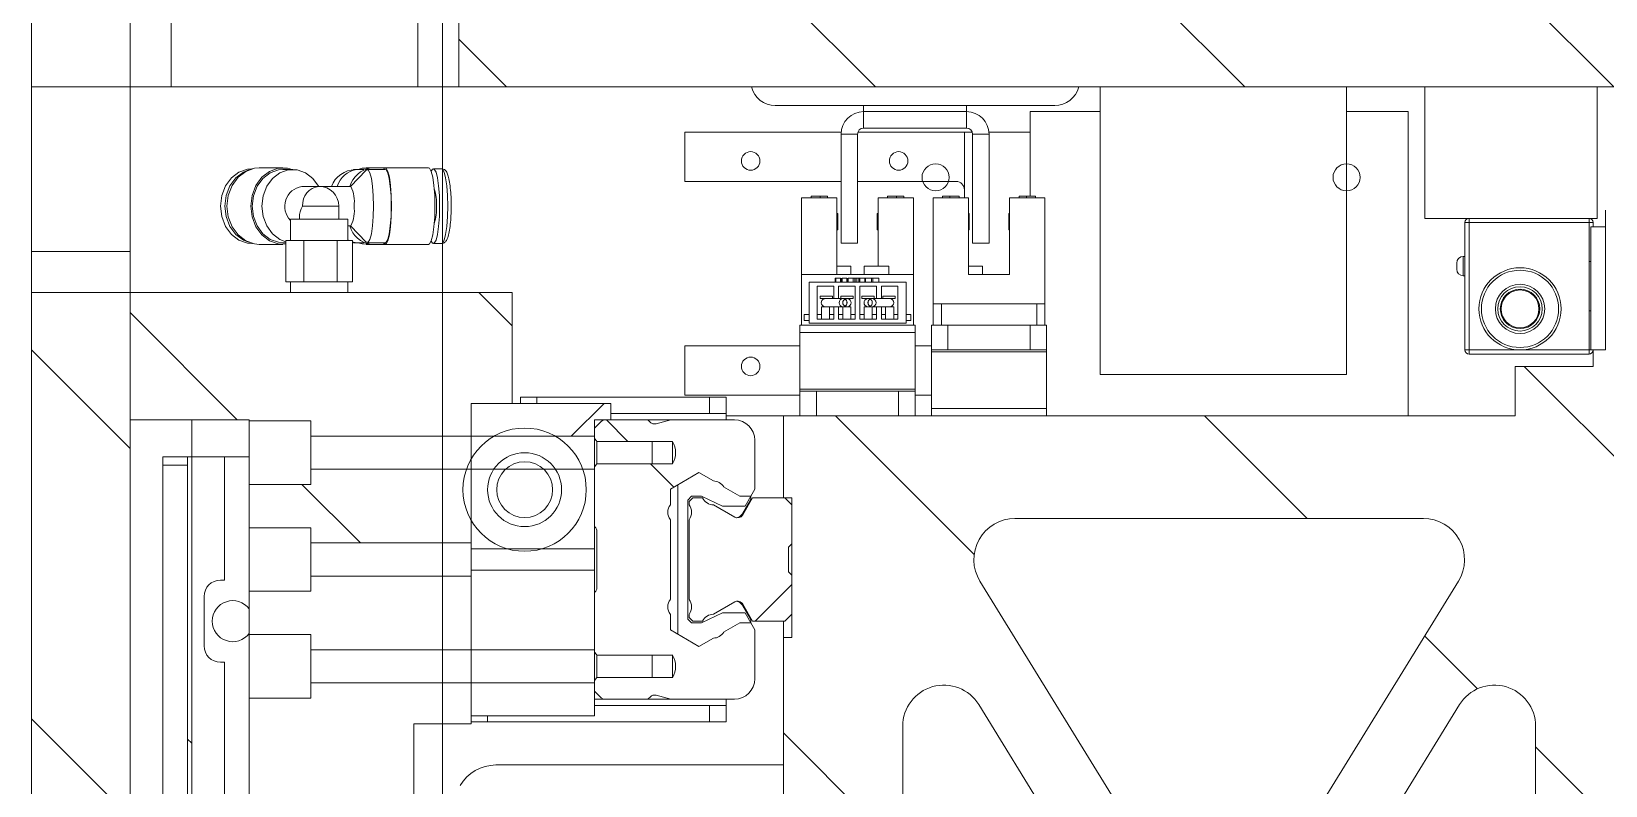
# Model space of a CAD drawing. Extents: x 500 to 100500, y -14500 to 21140.
# Drawn here: x 13947.7 to 14139.2, y -6598 to -6506.3 of the extents above; entities that cross this region are included whole.
import ezdxf

# ---------------------------------------------------------------- set-up
doc = ezdxf.new("R2010")
doc.units = 0
doc.linetypes.add('SLD-Solid', pattern=[0])
doc.layers.get('0').update_dxf_attribs({"linetype": 'CONTINUOUS'})
doc.layers.add('D', color=7, linetype='CONTINUOUS')
doc.layers.add('M06SMMF-001B', color=7, linetype='CONTINUOUS')
doc.layers.add('MODEL', color=7, linetype='SLD-Solid', lineweight=15)
pattern_1 = [(45, (62226.025, 1917.564), (-22.45064, 22.45064), [])]
pattern_2 = [(135, (-1040.06, -1164.264), (-22.45064, -22.45064), [])]
pattern_3 = [(45, (-1040.06, -1164.264), (-22.45064, 22.45064), [])]

# ---------------------------------------------------------------- blocks, each defined once
blk = doc.blocks.new('KA$C91237a23')
at = {"layer": 'MODEL', "color": 4}
for p, q in [((236, 202.6), (236, 264.6)), ((236, 202.6), (236, 264.6)), ((236, 202.6), (236, 197.6)), ((236, 202.6), (236, 197.6)), ((236, 22.6), (236, 197.6)), ((236, 22.6), (236, 197.6))]:
    blk.add_line(p, q, dxfattribs=at)
for centre, radius in [((126, 212.6), 1.65), ((126, 212.6), 1.65), ((176, 212.6), 1.65), ((176, 212.6), 1.65), ((226, 174.6), 7.5), ((226, 174.6), 7.5), ((226, 174.6), 4.5), ((226, 174.6), 4.5), ((226, 174.6), 3.4), ((226, 174.6), 3.4)]:
    blk.add_circle(centre, radius, dxfattribs=at)
blk = doc.blocks.new('KA$Cfd49dd59')
at = {"linetype": 'Continuous', "lineweight": 18}
h = blk.add_hatch(dxfattribs=at)
h.set_pattern_fill('ANSI31', color=6, scale=10, style=0)
h.set_pattern_definition(pattern_1)
h.paths.add_polyline_path([(257.75, 232), (257.75, 247), (72.25, 247), (72.25, 232)], flags=0)
h = blk.add_hatch(dxfattribs=at)
h.set_pattern_fill('ANSI31', color=6, scale=10, style=0)
h.set_pattern_definition(pattern_1)
edge = h.paths.add_edge_path(flags=0)
edge.add_line((218.25, 165), (217.25, 165))
edge.add_line((217.25, 165), (217.25, 182))
edge.add_line((217.25, 182), (218.25, 182))
edge.add_line((218.25, 182), (218.25, 192))
edge.add_line((218.25, 192), (129.25, 192))
edge.add_line((129.25, 192), (129.25, 198))
edge.add_line((129.25, 198), (119.75, 198))
edge.add_line((119.75, 198), (119.75, 200))
edge.add_line((119.75, 200), (118.25, 200))
edge.add_line((118.25, 200), (118.25, 217))
edge.add_line((118.25, 217), (109.75, 217))
edge.add_line((109.75, 217), (109.75, 204))
edge.add_line((109.75, 204), (111.25, 204))
edge.add_line((111.25, 204), (111.25, 186))
edge.add_line((111.25, 186), (109.75, 186))
edge.add_line((109.75, 186), (109.75, 69))
edge.add_line((109.75, 69), (112.25, 69))
edge.add_arc((112.25, 68.5), 0.5, 0, 90, ccw=False)
edge.add_line((112.75, 68.5), (112.75, 67.5))
edge.add_arc((113.25, 67.5), 0.5, 180, 270)
edge.add_line((113.25, 67), (115.75, 67))
edge.add_arc((115.75, 65), 2, 0, 90, ccw=False)
edge.add_line((117.75, 65), (117.75, 59))
edge.add_arc((115.75, 59), 2, 270, 360, ccw=False)
edge.add_line((115.75, 57), (113.25, 57))
edge.add_arc((113.25, 56.5), 0.5, 90, 180)
edge.add_line((112.75, 56.5), (112.75, 55.5))
edge.add_arc((112.25, 55.5), 0.5, 270, 360, ccw=False)
edge.add_line((112.25, 55), (109.75, 55))
edge.add_line((109.75, 55), (109.75, 42))
edge.add_line((109.75, 42), (218.25, 42))
edge.add_line((218.25, 42), (218.25, 52))
edge.add_line((218.25, 52), (217.25, 52))
edge.add_line((217.25, 52), (217.25, 69))
edge.add_line((217.25, 69), (218.25, 69))
edge.add_line((218.25, 69), (218.25, 165))
edge = h.paths.add_edge_path(flags=0)
edge.add_line((194.36, 171.88), (173.76, 138.45))
edge.add_arc((165.25, 143.69), 10, 211.6331, 328.3669, ccw=False)
edge.add_line((156.74, 138.45), (136.14, 171.88))
edge.add_arc((140.4, 174.5), 5, 90, 211.6331, ccw=False)
edge.add_line((140.4, 179.5), (190.1, 179.5))
edge.add_arc((190.1, 174.5), 5, -31.6331, 90, ccw=False)
edge = h.paths.add_edge_path(flags=0)
edge.add_line((136.14, 62.12), (156.74, 95.55))
edge.add_arc((165.25, 90.31), 10, 31.6331, 148.3669, ccw=False)
edge.add_line((173.76, 95.55), (194.36, 62.12))
edge.add_arc((190.1, 59.5), 5, -90, 31.6331, ccw=False)
edge.add_line((190.1, 54.5), (140.4, 54.5))
edge.add_arc((140.4, 59.5), 5, 148.3669, 270, ccw=False)
edge = h.paths.add_edge_path(flags=0)
edge.add_line((194.49, 77.15), (176.41, 106.51))
edge.add_arc((193.44, 117), 20, 148.3669, 211.6331, ccw=False)
edge.add_line((176.41, 127.49), (194.49, 156.85))
edge.add_arc((198.75, 154.22), 5, 0, 148.3669, ccw=False)
edge.add_line((203.75, 154.22), (203.75, 79.78))
edge.add_arc((198.75, 79.78), 5, -148.3669, 0, ccw=False)
edge = h.paths.add_edge_path(flags=0)
edge.add_line((136.01, 156.85), (154.09, 127.49))
edge.add_arc((137.06, 117), 20, -31.6331, 31.6331, ccw=False)
edge.add_line((154.09, 106.51), (136.01, 77.15))
edge.add_arc((131.75, 79.78), 5, 180, 328.3669, ccw=False)
edge.add_line((126.75, 79.78), (126.75, 154.22))
edge.add_arc((131.75, 154.22), 5, 31.6331, 180, ccw=False)
h = blk.add_hatch(dxfattribs=at)
h.set_pattern_fill('ANSI31', color=6, scale=10, style=0)
h.set_pattern_definition(pattern_1)
h.paths.add_polyline_path([(297.75, 27), (309.75, 27), (309.75, 207), (297.75, 207)], flags=0)
at = {"layer": 'MODEL'}
h = blk.add_hatch(dxfattribs=at)
h.set_pattern_fill('ANSI31', color=2, scale=10, style=0)
h.set_pattern_definition(pattern_3)
h.paths.add_polyline_path([(275.75, 191.37), (283.25, 191.37), (283.25, 191.5), (297.75, 191.5), (297.75, 207), (251.25, 207), (251.25, 193.5), (256.25, 193.5), (256.25, 189.52), (275.75, 189.52)], flags=0)
h = blk.add_hatch(dxfattribs=at)
h.set_pattern_fill('ANSI31', color=2, scale=10, angle=90, style=0)
h.set_pattern_definition(pattern_2)
h.paths.add_polyline_path([(239.25, 193.5), (239.25, 191.5), (241.25, 191.5), (241.25, 189.52), (256.25, 189.52), (256.25, 193.5)], flags=0)
h = blk.add_hatch(dxfattribs=at)
h.set_pattern_fill('ANSI31', color=2, scale=10, style=0)
h.set_pattern_definition(pattern_3)
edge = h.paths.add_edge_path(flags=0)
edge.add_line((231.95, 191.5), (224.22, 191.5))
edge.add_arc((224.24, 189.01), 2.49, 90.436, 179.7724)
edge.add_line((221.75, 189.02), (221.75, 183.05))
edge.add_line((221.75, 183.05), (222.25, 182.19))
edge.add_line((222.25, 182.19), (223.56, 182.19))
edge.add_line((223.56, 182.19), (225.54, 183.33))
edge.add_arc((226.79, 182.61), 1.45, 90, 150, ccw=False)
edge.add_line((226.79, 184.06), (228.54, 185.07))
edge.add_line((228.54, 185.07), (232.01, 183.07))
edge.add_line((232.01, 183.07), (232.01, 181.17))
edge.add_arc((230.88, 180.26), 1.45, -38.9329, 38.9329, ccw=False)
edge.add_line((232.01, 179.34), (232.01, 169.66))
edge.add_arc((230.88, 168.74), 1.45, -38.9329, 38.9329, ccw=False)
edge.add_line((232.01, 167.83), (232.01, 165.93))
edge.add_line((232.01, 165.93), (228.54, 163.93))
edge.add_line((228.54, 163.93), (226.79, 164.94))
edge.add_arc((226.79, 166.39), 1.45, 210, 270, ccw=False)
edge.add_line((225.54, 165.67), (223.56, 166.81))
edge.add_line((223.56, 166.81), (222.25, 166.81))
edge.add_line((222.25, 166.81), (221.75, 165.95))
edge.add_line((221.75, 165.95), (221.75, 159.98))
edge.add_arc((224.24, 159.99), 2.49, 180.2276, 269.564)
edge.add_line((224.22, 157.5), (231.95, 157.5))
edge.add_line((231.95, 157.5), (233.75, 157.98))
edge.add_arc((233.88, 157.5), 0.501, 90.0083, 104.9917, ccw=False)
edge.add_line((233.88, 158), (234.04, 158))
edge.add_arc((234.04, 157.5), 0.5, 45, 90, ccw=False)
edge.add_line((234.4, 157.85), (234.75, 157.5))
edge.add_line((234.75, 157.5), (240.17, 157.5))
edge.add_line((240.17, 157.5), (240.44, 157.69))
edge.add_line((240.44, 157.69), (241.25, 158.5))
edge.add_line((241.25, 158.5), (241.25, 159.77))
edge.add_spline(control_points=[(241.25, 159.77), (241.15, 159.89), (241.04, 160.01), (240.95, 160.13)], knot_values=[0.003515, 0.003515, 0.003515, 0.003515, 0.003989, 0.003989, 0.003989, 0.003989], weights=[1, 1, 1, 1], degree=3, periodic=0)
edge.add_line((240.95, 160.13), (234.25, 160.13))
edge.add_line((234.25, 160.13), (234.25, 160.13))
edge.add_line((234.25, 160.13), (231.75, 160.13))
edge.add_spline(control_points=[(231.75, 160.13), (231.6, 160.45), (231.45, 160.78), (231.38, 161.13), (231.34, 161.35), (231.33, 161.58), (231.37, 161.8), (231.42, 162.08), (231.52, 162.35), (231.63, 162.61), (231.67, 162.7), (231.71, 162.79), (231.75, 162.87)], knot_values=[0.004399, 0.004399, 0.004399, 0.004399, 0.00547, 0.00547, 0.00547, 0.006135, 0.006135, 0.006135, 0.006978, 0.006978, 0.006978, 0.007269, 0.007269, 0.007269, 0.007269], weights=[1, 1, 1, 1, 1, 1, 1, 1, 1, 1, 1, 1, 1], degree=3, periodic=0)
edge.add_line((231.75, 162.87), (234.25, 162.87))
edge.add_line((234.25, 162.87), (234.25, 162.87))
edge.add_line((234.25, 162.87), (240.95, 162.87))
edge.add_spline(control_points=[(240.95, 162.87), (240.97, 162.9), (240.99, 162.92), (241.01, 162.95), (241.09, 163.05), (241.17, 163.14), (241.25, 163.23)], knot_values=[0.007119, 0.007119, 0.007119, 0.007119, 0.007226, 0.007226, 0.007226, 0.007598, 0.007598, 0.007598, 0.007598], weights=[1, 1, 1, 1, 1, 1, 1], degree=3, periodic=0)
edge.add_line((241.25, 163.23), (241.25, 170.5))
edge.add_line((241.25, 170.5), (241.1, 170.65))
edge.add_arc((241.45, 171.01), 0.5, 179.9937, 224.9996, ccw=False)
edge.add_line((240.95, 171.01), (240.95, 177.99))
edge.add_arc((241.45, 177.99), 0.5, 135.0004, 180.0063, ccw=False)
edge.add_line((241.1, 178.35), (241.25, 178.5))
edge.add_line((241.25, 178.5), (241.25, 185.77))
edge.add_spline(control_points=[(241.25, 185.77), (241.15, 185.89), (241.04, 186.01), (240.95, 186.13)], knot_values=[0.003515, 0.003515, 0.003515, 0.003515, 0.003989, 0.003989, 0.003989, 0.003989], weights=[1, 1, 1, 1], degree=3, periodic=0)
edge.add_line((240.95, 186.13), (234.25, 186.13))
edge.add_line((234.25, 186.13), (234.25, 186.13))
edge.add_line((234.25, 186.13), (231.75, 186.13))
edge.add_spline(control_points=[(231.75, 186.13), (231.6, 186.45), (231.45, 186.78), (231.38, 187.13), (231.34, 187.35), (231.33, 187.58), (231.37, 187.8), (231.42, 188.08), (231.52, 188.35), (231.63, 188.61), (231.67, 188.7), (231.71, 188.79), (231.75, 188.87)], knot_values=[0.004399, 0.004399, 0.004399, 0.004399, 0.00547, 0.00547, 0.00547, 0.006135, 0.006135, 0.006135, 0.006978, 0.006978, 0.006978, 0.007269, 0.007269, 0.007269, 0.007269], weights=[1, 1, 1, 1, 1, 1, 1, 1, 1, 1, 1, 1, 1], degree=3, periodic=0)
edge.add_line((231.75, 188.87), (234.25, 188.87))
edge.add_line((234.25, 188.87), (234.25, 188.87))
edge.add_line((234.25, 188.87), (240.95, 188.87))
edge.add_spline(control_points=[(240.95, 188.87), (240.97, 188.9), (240.99, 188.92), (241.01, 188.95), (241.09, 189.05), (241.17, 189.14), (241.25, 189.23)], knot_values=[0.007119, 0.007119, 0.007119, 0.007119, 0.007226, 0.007226, 0.007226, 0.007598, 0.007598, 0.007598, 0.007598], weights=[1, 1, 1, 1, 1, 1, 1], degree=3, periodic=0)
edge.add_line((241.25, 189.23), (241.25, 190.5))
edge.add_line((241.25, 190.5), (240.44, 191.31))
edge.add_line((240.44, 191.31), (240.17, 191.5))
edge.add_line((240.17, 191.5), (234.75, 191.5))
edge.add_line((234.75, 191.5), (234.4, 191.15))
edge.add_arc((234.04, 191.5), 0.5, 270, 315, ccw=False)
edge.add_line((234.04, 191), (233.88, 191))
edge.add_arc((233.88, 191.5), 0.501, 255.0083, 269.9917, ccw=False)
edge.add_line((233.75, 191.02), (231.95, 191.5))
h = blk.add_hatch(dxfattribs=at)
h.set_pattern_fill('ANSI31', color=2, scale=10, style=0)
h.set_pattern_definition(pattern_3)
h.paths.add_polyline_path([(290.25, 187), (290.25, 47), (290.75, 47), (290.75, 187)], flags=0)
h = blk.add_hatch(dxfattribs=at)
h.set_pattern_fill('ANSI31', color=2, scale=10, style=0)
h.set_pattern_definition(pattern_3)
h.paths.add_polyline_path([(283.25, 178.37), (283.25, 183.63), (275.75, 183.63), (275.75, 185.48), (256.25, 185.48), (256.25, 176.52), (275.75, 176.52), (275.75, 178.37)], flags=0)
h = blk.add_hatch(dxfattribs=at)
h.set_pattern_fill('ANSI31', color=2, scale=10, angle=90, style=0)
h.set_pattern_definition(pattern_2)
edge = h.paths.add_edge_path(flags=0)
edge.add_arc((226.79, 182.61), 1.45, 268.9925, 335.2527, ccw=False)
edge.add_line((226.77, 181.16), (224.18, 179.66))
edge.add_arc((223.83, 180.27), 0.7, 210.0011, 299.9978, ccw=False)
edge.add_line((223.22, 179.92), (222.02, 182))
edge.add_line((222.02, 182), (218.1, 182))
edge.add_line((218.1, 182), (217.25, 181.15))
edge.add_line((217.25, 181.15), (217.25, 176.4))
edge.add_line((217.25, 176.4), (217.65, 176))
edge.add_line((217.65, 176), (217.65, 173))
edge.add_line((217.65, 173), (217.25, 172.6))
edge.add_line((217.25, 172.6), (217.25, 167.85))
edge.add_line((217.25, 167.85), (218.1, 167))
edge.add_line((218.1, 167), (222.02, 167))
edge.add_line((222.02, 167), (223.22, 169.08))
edge.add_arc((223.83, 168.73), 0.7, 60.0031, 150.0042, ccw=False)
edge.add_line((224.18, 169.34), (226.77, 167.84))
edge.add_arc((226.79, 166.39), 1.45, 24.7553, 90.9966, ccw=False)
edge.add_line((228.11, 167), (229.3, 167))
edge.add_line((229.3, 167), (229.75, 167.45))
edge.add_line((229.75, 167.45), (229.75, 167.83))
edge.add_arc((230.88, 168.74), 1.45, 141.0671, 218.9329, ccw=False)
edge.add_line((229.75, 169.66), (229.75, 179.34))
edge.add_arc((230.88, 180.26), 1.45, 141.0716, 218.9284, ccw=False)
edge.add_line((229.75, 181.17), (229.75, 181.55))
edge.add_line((229.75, 181.55), (229.3, 182))
edge.add_line((229.3, 182), (228.11, 182))
h = blk.add_hatch(dxfattribs=at)
h.set_pattern_fill('ANSI31', color=2, scale=10, angle=90, style=0)
h.set_pattern_definition(pattern_2)
h.paths.add_polyline_path([(256.25, 155.5), (256.25, 159.48), (241.25, 159.48), (241.25, 155.5)], flags=0)
h = blk.add_hatch(dxfattribs=at)
h.set_pattern_fill('ANSI31', color=2, scale=10, style=0)
h.set_pattern_definition(pattern_3)
h.paths.add_polyline_path([(263.25, 127.03), (277.25, 127.03), (277.25, 129.46), (283.25, 129.46), (283.25, 157.63), (275.75, 157.63), (275.75, 159.48), (256.25, 159.48), (256.25, 154.5), (263.25, 154.5)], flags=0)
at = {"layer": 'MODEL', "color": 2}
for p, q in [((257.75, 247), (257.75, 232)), ((262.75, 232), (262.75, 247)), ((292.75, 232), (292.75, 247)), ((297.75, 232), (297.75, 247)), ((309.75, 247), (309.75, 232)), ((257.75, 232), (72.25, 232)), ((119.25, 216), (119.25, 232)), ((140.25, 232), (140.25, 216)), ((149.75, 232), (149.75, 197)), ((179.75, 232), (179.75, 197)), ((262.75, 232), (257.75, 232)), ((292.75, 232), (262.75, 232)), ((297.75, 232), (292.75, 232)), ((309.75, 232), (297.75, 232)), ((297.75, 212), (297.75, 232)), ((309.75, 212), (309.75, 232)), ((142.25, 229), (142.25, 192)), ((149.75, 229), (142.25, 229)), ((188.25, 229), (179.75, 229)), ((195.99, 229.74), (185.25, 229.74)), ((188.25, 218.7), (188.25, 229)), ((195.99, 229.74), (195.99, 229)), ((208.51, 229.74), (195.99, 229.74)), ((195.99, 229), (195.99, 227)), ((208.51, 229), (195.99, 229)), ((208.51, 229), (208.51, 229.74)), ((219.25, 229.74), (208.51, 229.74)), ((208.51, 227), (208.51, 229)), ((193.26, 226.5), (188.25, 226.5)), ((193.25, 226.26), (193.25, 213)), ((195.25, 226.26), (193.25, 226.26)), ((195.25, 226.26), (195.25, 213)), ((196.25, 226.5), (195.29, 226.5)), ((208.51, 227), (195.99, 227)), ((196.25, 218.5), (196.25, 226.5)), ((209.21, 226.5), (196.25, 226.5)), ((209.25, 213), (209.25, 226.26)), ((211.25, 226.26), (209.25, 226.26)), ((230.25, 226.5), (211.24, 226.5)), ((211.25, 213), (211.25, 226.26)), ((230.25, 220.5), (230.25, 226.5)), ((266.72, 222.15), (261.44, 222.15)), ((268.47, 222.15), (266.72, 222.15)), ((269.04, 222.15), (268.47, 222.15)), ((282.06, 222.15), (279.16, 222.15)), ((209.25, 220.5), (197.25, 220.5)), ((230.25, 220.5), (211.25, 220.5)), ((260.85, 222.05), (259.87, 222.05)), ((268.88, 221.95), (266.72, 221.95)), ((270.94, 219.9), (269.01, 221.88)), ((270.16, 221.95), (269.33, 221.95)), ((270.58, 221.95), (270.16, 221.95)), ((279.16, 221.95), (277.97, 221.95)), ((282.92, 222.05), (282.86, 222.05)), ((186.45, 205.6), (186.45, 218.5)), ((186.45, 218.5), (190.75, 218.5)), ((187.6, 218.7), (188.7, 218.7)), ((187.6, 218.7), (187.6, 218.5)), ((188.7, 218.7), (188.7, 218.5)), ((189.6, 218.7), (188.7, 218.7)), ((189.6, 218.7), (189.6, 218.5)), ((190.75, 218.5), (190.75, 209.2)), ((195.75, 218.5), (200.05, 218.5)), ((195.75, 209.2), (195.75, 218.5)), ((196.9, 218.7), (198, 218.7)), ((196.9, 218.7), (196.9, 218.5)), ((198, 218.7), (198, 218.5)), ((198.9, 218.7), (198, 218.7)), ((198.9, 218.7), (198.9, 218.5)), ((200.05, 205.6), (200.05, 218.5)), ((202.45, 218.5), (202.45, 209.2)), ((206.75, 218.5), (202.45, 218.5)), ((204.5, 218.7), (203.6, 218.7)), ((203.6, 218.7), (203.6, 218.5)), ((204.5, 218.7), (205.6, 218.7)), ((204.5, 218.7), (204.5, 218.5)), ((205.6, 218.7), (205.6, 218.5)), ((206.75, 210.2), (206.75, 218.5)), ((211.75, 218.5), (211.75, 209.2)), ((216.05, 218.5), (211.75, 218.5)), ((213.8, 218.7), (212.9, 218.7)), ((212.9, 218.7), (212.9, 218.5)), ((213.8, 218.7), (214.9, 218.7)), ((213.8, 218.7), (213.8, 218.5)), ((214.9, 218.7), (214.9, 218.5)), ((216.05, 218.5), (216.05, 209.2)), ((274.75, 219.9), (270.91, 219.9)), ((272.55, 219.9), (272.51, 220)), ((276.86, 219.9), (274.75, 219.9)), ((118.25, 200), (118.25, 217)), ((190.85, 216.6), (190.75, 216.6)), ((190.85, 214.6), (190.85, 216.6)), ((195.65, 214.6), (195.65, 216.6)), ((195.65, 216.6), (195.75, 216.6)), ((206.85, 216.6), (206.75, 216.6)), ((206.85, 216.6), (206.85, 214.6)), ((211.65, 216.6), (211.65, 214.6)), ((211.65, 216.6), (211.75, 216.6)), ((272.35, 217.5), (272.35, 215.93)), ((272.35, 217.5), (276.77, 217.5)), ((118.25, 215), (120.05, 215)), ((118.25, 215), (118.25, 200)), ((120.25, 216), (119.25, 216)), ((120.25, 215.5), (119.75, 215.5)), ((119.75, 215), (119.75, 215.5)), ((120.05, 215), (120.05, 200)), ((120.25, 215.5), (120.25, 216)), ((120.25, 216), (134.85, 216)), ((134.85, 215.5), (120.25, 215.5)), ((120.25, 215.5), (120.25, 210.75)), ((134.85, 215.5), (134.85, 216)), ((140.25, 216), (134.85, 216)), ((135.35, 215.5), (134.85, 215.5)), ((134.85, 200), (134.85, 215.5)), ((135.35, 215.5), (135.35, 200)), ((190.85, 214.6), (190.75, 214.6)), ((195.65, 214.6), (195.75, 214.6)), ((206.85, 214.6), (206.75, 214.6)), ((211.65, 214.6), (211.75, 214.6)), ((269.01, 213.12), (270.94, 215.1)), ((270.91, 215.1), (271.25, 215.1)), ((271.25, 215.93), (271.25, 213.3)), ((271.25, 215.93), (278.25, 215.93)), ((277.15, 215.93), (277.15, 216.2)), ((278.25, 213.3), (278.25, 215.93)), ((193.25, 213), (195.25, 213)), ((209.25, 213), (211.25, 213)), ((259.87, 212.95), (260.85, 212.95)), ((261.44, 212.85), (266.72, 212.85)), ((266.72, 213.05), (268.88, 213.05)), ((266.72, 212.85), (268.47, 212.85)), ((268.47, 212.85), (269.04, 212.85)), ((269.33, 213.05), (270.16, 213.05)), ((270.16, 213.05), (270.58, 213.05)), ((270.71, 213.05), (270.36, 213.06)), ((270.71, 213.3), (270.71, 208.3)), ((270.71, 213.3), (271.64, 213.3)), ((271.1, 213.3), (271.25, 213.39)), ((271.64, 213.3), (272.56, 213.3)), ((272.56, 213.3), (272.56, 208.3)), ((272.56, 213.3), (274.58, 213.3)), ((274.58, 213.3), (276.6, 213.3)), ((276.6, 213.3), (276.6, 208.3)), ((276.6, 213.3), (277.69, 213.3)), ((277.69, 213.3), (278.79, 213.3)), ((278.79, 213.3), (278.79, 208.3)), ((278.79, 213.05), (279.16, 213.05)), ((279.16, 212.85), (282.06, 212.85)), ((282.86, 212.95), (282.92, 212.95)), ((120.25, 210.75), (120.05, 210.75)), ((120.25, 204.75), (120.25, 210.75)), ((135.36, 212.24), (135.35, 212.24)), ((135.55, 211.38), (135.35, 211.38)), ((135.55, 210.2), (135.55, 211.38)), ((297.75, 212), (309.75, 212)), ((297.75, 207), (297.75, 212)), ((309.75, 207), (309.75, 212)), ((135.35, 209.02), (135.55, 209.02)), ((135.55, 209.02), (135.55, 210.2)), ((136.35, 210.58), (136.35, 210.2)), ((136.35, 210.2), (136.35, 209.82)), ((195.75, 209.2), (190.75, 209.2)), ((194.05, 209.2), (194.05, 210.2)), ((194.05, 210.2), (195.75, 210.2)), ((216.05, 209.2), (202.45, 209.2)), ((202.45, 209.2), (202.45, 203)), ((208.45, 210.2), (205.45, 210.2)), ((205.45, 210.2), (205.45, 209.2)), ((206.65, 208.75), (207.38, 208.75)), ((206.65, 208.75), (206.65, 208.25)), ((207.38, 208.75), (207.38, 208.25)), ((207.4, 208.75), (207.52, 208.75)), ((207.54, 208.75), (208.26, 208.75)), ((207.54, 208.75), (207.54, 208.25)), ((208.26, 208.75), (208.26, 208.25)), ((208.26, 208.75), (208.28, 208.75)), ((208.28, 208.75), (208.28, 208.25)), ((208.28, 208.75), (208.38, 208.75)), ((208.38, 208.75), (208.96, 208.75)), ((208.38, 208.75), (208.38, 208.25)), ((208.45, 210.2), (208.45, 209.2)), ((208.96, 208.75), (208.96, 208.25)), ((209.02, 208.75), (208.96, 208.75)), ((209.02, 208.75), (209.11, 208.75)), ((209.02, 208.75), (209.02, 208.25)), ((209.11, 208.75), (209.33, 208.75)), ((209.11, 208.75), (209.11, 208.25)), ((209.33, 208.75), (209.52, 208.75)), ((209.33, 208.75), (209.33, 208.25)), ((209.52, 208.75), (209.52, 208.25)), ((209.54, 208.75), (209.54, 208.25)), ((209.57, 208.75), (209.57, 208.25)), ((209.59, 208.75), (209.59, 208.25)), ((209.59, 208.75), (209.78, 208.75)), ((209.8, 208.25), (209.8, 208.75)), ((210.05, 209.2), (210.05, 210.2)), ((210.05, 210.2), (211.75, 210.2)), ((210.38, 208.75), (210.38, 208.25)), ((210.46, 208.25), (210.46, 208.75)), ((210.55, 208.25), (210.55, 208.75)), ((211.13, 208.75), (211.13, 208.25)), ((211.21, 208.25), (211.21, 208.75)), ((211.24, 208.75), (211.26, 208.75)), ((211.31, 208.75), (211.31, 208.25)), ((211.31, 208.25), (211.31, 208.75)), ((211.87, 208.75), (211.87, 208.25)), ((211.96, 208.25), (211.96, 208.75)), ((216.05, 209.2), (216.05, 203)), ((203.35, 208.25), (203.35, 203.25)), ((203.35, 208.25), (215.15, 208.25)), ((206.35, 207.75), (204.35, 207.75)), ((204.35, 207.75), (204.35, 203.75)), ((206.35, 206.25), (206.35, 207.75)), ((208.95, 207.75), (206.95, 207.75)), ((206.95, 207.75), (206.95, 206.25)), ((208.95, 203.75), (208.95, 207.75)), ((211.55, 207.75), (209.55, 207.75)), ((209.55, 207.75), (209.55, 203.75)), ((211.55, 206.25), (211.55, 207.75)), ((214.15, 207.75), (212.15, 207.75)), ((212.15, 207.75), (212.15, 206.25)), ((214.15, 203.75), (214.15, 207.75)), ((215.15, 208.25), (215.15, 203.25)), ((251.25, 207), (297.75, 207)), ((251.25, 193.5), (251.25, 207)), ((270.71, 208.3), (271.64, 208.3)), ((271.25, 208.3), (271.25, 207)), ((271.64, 208.3), (272.56, 208.3)), ((272.56, 208.3), (274.58, 208.3)), ((274.58, 208.3), (276.6, 208.3)), ((276.6, 208.3), (277.69, 208.3)), ((277.69, 208.3), (278.79, 208.3)), ((278.25, 207), (278.25, 208.3)), ((297.75, 27), (297.75, 207)), ((297.75, 207), (309.75, 207)), ((297.75, 207), (297.75, 191.5)), ((309.75, 27), (309.75, 207)), ((186.45, 203), (186.45, 205.6)), ((186.45, 205.6), (187.45, 205.6)), ((187.45, 205.6), (187.45, 203)), ((187.45, 205.6), (199.05, 205.6)), ((199.05, 203), (199.05, 205.6)), ((199.05, 205.6), (200.05, 205.6)), ((200.05, 205.6), (200.05, 203)), ((204.69, 206.25), (204.69, 206.55)), ((206.19, 206.55), (204.69, 206.55)), ((204.69, 206.25), (205.34, 206.25)), ((204.85, 205.25), (204.85, 203.75)), ((205.34, 205.25), (204.85, 205.25)), ((207.5, 206.25), (205.34, 206.25)), ((205.34, 205.25), (207.5, 205.25)), ((205.85, 203.75), (205.85, 205.25)), ((206.19, 206.55), (206.19, 206.25)), ((206.35, 203.75), (206.35, 205.25)), ((206.95, 205.25), (206.95, 203.75)), ((207.23, 206.25), (207.23, 206.55)), ((208.73, 206.55), (207.23, 206.55)), ((207.45, 205.25), (207.45, 203.75)), ((207.5, 206.25), (208.73, 206.25)), ((208.45, 205.25), (207.5, 205.25)), ((208.45, 203.75), (208.45, 205.25)), ((208.73, 206.55), (208.73, 206.25)), ((209.77, 206.25), (209.77, 206.55)), ((211.27, 206.55), (209.77, 206.55)), ((209.77, 206.25), (211, 206.25)), ((210.05, 205.25), (210.05, 203.75)), ((211, 205.25), (210.05, 205.25)), ((213.16, 206.25), (211, 206.25)), ((211, 205.25), (213.16, 205.25)), ((211.05, 203.75), (211.05, 205.25)), ((211.27, 206.55), (211.27, 206.25)), ((211.55, 203.75), (211.55, 205.25)), ((212.15, 205.25), (212.15, 203.75)), ((212.31, 206.25), (212.31, 206.55)), ((213.81, 206.55), (212.31, 206.55)), ((212.65, 205.25), (212.65, 203.75)), ((213.16, 206.25), (213.81, 206.25)), ((213.65, 205.25), (213.16, 205.25)), ((213.65, 203.75), (213.65, 205.25)), ((213.81, 206.55), (213.81, 206.25)), ((120.05, 204.75), (120.25, 204.75)), ((120.25, 204.75), (120.25, 200)), ((186.25, 200), (186.25, 203)), ((186.25, 203), (188.25, 203)), ((188.25, 203), (188.25, 200)), ((188.25, 203), (198.25, 203)), ((198.25, 200), (198.25, 203)), ((198.25, 203), (200.25, 203)), ((200.25, 203), (200.25, 200)), ((216.25, 203), (202.25, 203)), ((202.25, 202.12), (202.25, 203)), ((202.75, 203.6), (202.75, 204.3)), ((203.35, 204.3), (202.75, 204.3)), ((202.75, 203.6), (203.35, 203.6)), ((203.35, 203.25), (215.15, 203.25)), ((204.85, 204.3), (204.35, 204.3)), ((204.35, 203.75), (206.35, 203.75)), ((206.35, 204.3), (205.85, 204.3)), ((207.45, 204.3), (206.95, 204.3)), ((206.95, 203.75), (208.95, 203.75)), ((208.95, 204.3), (208.45, 204.3)), ((210.05, 204.3), (209.55, 204.3)), ((209.55, 203.75), (211.55, 203.75)), ((211.55, 204.3), (211.05, 204.3)), ((212.65, 204.3), (212.15, 204.3)), ((212.15, 203.75), (214.15, 203.75)), ((214.15, 204.3), (213.65, 204.3)), ((215.75, 204.3), (215.15, 204.3)), ((215.15, 203.6), (215.75, 203.6)), ((215.75, 204.3), (215.75, 203.6)), ((216.25, 202.12), (216.25, 203)), ((216.25, 202.12), (202.25, 202.12)), ((202.25, 195.22), (202.25, 202.12)), ((216.25, 195.22), (216.25, 202.12)), ((120.05, 200), (118.25, 200)), ((119.75, 200), (118.25, 200)), ((119.75, 198), (119.75, 200)), ((120.05, 200), (120.25, 200)), ((120.25, 199.5), (120.25, 200)), ((120.25, 200), (134.85, 200)), ((134.85, 199.5), (120.25, 199.5)), ((134.85, 199.5), (134.85, 200)), ((134.85, 200), (135.35, 200)), ((188.25, 200), (186.25, 200)), ((186.25, 199.78), (186.25, 200)), ((186.25, 199.78), (200.25, 199.78)), ((186.25, 192.88), (186.25, 199.78)), ((188.25, 200), (198.25, 200)), ((200.25, 200), (198.25, 200)), ((200.25, 200.5), (202.25, 200.5)), ((200.25, 199.78), (200.25, 200)), ((200.25, 192.88), (200.25, 199.78)), ((216.25, 200.5), (230.25, 200.5)), ((230.25, 194.5), (230.25, 200.5)), ((129.25, 198), (119.75, 198)), ((129.25, 192), (129.25, 198)), ((179.75, 197), (149.75, 197)), ((202.25, 194.5), (200.25, 194.5)), ((216.25, 195.22), (202.25, 195.22)), ((202.25, 195), (202.25, 195.22)), ((202.25, 192), (202.25, 195)), ((202.25, 195), (204.25, 195)), ((204.25, 195), (204.25, 192)), ((214.25, 195), (204.25, 195)), ((214.25, 192), (214.25, 195)), ((214.25, 195), (216.25, 195)), ((216.25, 195), (216.25, 195.22)), ((216.25, 195), (216.25, 192)), ((230.25, 194.5), (216.25, 194.5)), ((225.25, 192.25), (225.25, 194.25)), ((225.25, 194.25), (227.25, 194.25)), ((227.25, 194.25), (227.25, 192.25)), ((248.25, 194.25), (227.25, 194.25)), ((239.25, 193.5), (256.25, 193.5)), ((239.25, 191.5), (239.25, 193.5)), ((248.25, 194.25), (250.25, 194.25)), ((248.25, 193.5), (248.25, 194.25)), ((250.25, 194.25), (250.25, 193.5)), ((256.25, 193.5), (251.25, 193.5)), ((256.25, 193.5), (256.25, 189.52)), ((129.25, 192), (218.25, 192)), ((186.25, 192.88), (200.25, 192.88)), ((186.25, 192), (186.25, 192.88)), ((200.25, 192), (200.25, 192.88)), ((218.25, 192), (218.25, 182)), ((225.25, 192), (218.25, 192)), ((231.65, 191.5), (224.25, 191.5)), ((227.25, 192.25), (225.25, 192.25)), ((225.25, 192.25), (225.25, 191.51)), ((225.25, 191.51), (225.25, 191.5)), ((239.25, 191.51), (225.25, 191.51)), ((239.25, 192.25), (227.25, 192.25)), ((231.65, 191.5), (231.65, 191.5)), ((231.95, 191.5), (224.22, 191.5)), ((233.75, 191.02), (231.95, 191.5)), ((234.04, 191), (233.88, 191)), ((234.75, 191.5), (234.4, 191.15)), ((240.17, 191.5), (234.75, 191.5)), ((241.25, 191.5), (239.25, 191.5)), ((240.44, 191.31), (240.17, 191.5)), ((241.25, 190.5), (240.44, 191.31)), ((241.25, 189.52), (241.25, 191.5)), ((241.25, 189.23), (241.25, 190.5)), ((275.75, 191.37), (275.75, 189.52)), ((283.25, 191.37), (275.75, 191.37)), ((297.75, 191.5), (283.25, 191.5)), ((283.25, 191.5), (283.25, 191.37)), ((283.25, 191.37), (283.25, 183.63)), ((290.25, 187), (290.25, 191.5)), ((221.75, 189.02), (221.75, 183.05)), ((231.75, 186.13), (231.75, 188.87)), ((234.25, 188.87), (231.75, 188.87)), ((234.25, 186.13), (234.25, 188.87)), ((240.95, 188.87), (234.25, 188.87)), ((234.25, 188.87), (234.25, 188.87)), ((240.95, 186.12), (240.95, 188.88)), ((256.25, 189.52), (241.25, 189.52)), ((241.25, 189.23), (241.25, 185.75)), ((256.25, 185.48), (256.25, 189.52)), ((275.75, 189.52), (256.25, 189.52)), ((275.75, 185.48), (275.75, 189.52)), ((231.75, 186.13), (234.25, 186.13)), ((234.25, 186.13), (240.95, 186.13)), ((234.25, 186.13), (234.25, 186.13)), ((240.95, 186.13), (241.25, 185.77)), ((241.25, 178.5), (241.25, 185.77)), ((283.25, 187), (286.25, 187)), ((286.25, 187), (286.25, 172)), ((286.25, 187), (290.25, 187)), ((290.25, 187), (290.75, 187)), ((290.25, 47), (290.25, 187)), ((290.75, 187), (290.75, 47)), ((290.75, 187), (293.75, 187)), ((293.75, 186), (290.75, 186)), ((293.75, 187), (293.75, 186)), ((293.75, 186), (293.75, 48)), ((226.79, 184.06), (228.54, 185.07)), ((228.54, 185.07), (232.01, 183.07)), ((241.25, 185.48), (256.25, 185.48)), ((241.25, 175.81), (241.25, 185.48)), ((256.25, 185.48), (256.25, 175.81)), ((256.25, 176.52), (256.25, 185.48)), ((256.25, 185.48), (275.75, 185.48)), ((275.75, 185.48), (275.75, 183.63)), ((217.25, 181.15), (218.1, 182)), ((218.25, 182), (217.25, 182)), ((217.25, 182), (217.25, 165)), ((218.1, 182), (222.02, 182)), ((221.75, 183.05), (222.25, 182.19)), ((222.02, 182), (223.22, 179.92)), ((222.25, 182.19), (223.56, 182.19)), ((222.25, 182.19), (222.25, 181.8)), ((222.94, 181), (222.25, 182.19)), ((223.56, 182.19), (225.54, 183.33)), ((225.67, 181), (228.24, 182.2)), ((228.11, 182), (229.3, 182)), ((229.44, 182.2), (228.24, 182.2)), ((229.3, 182), (229.75, 181.55)), ((229.9, 181.74), (229.44, 182.2)), ((231.1, 183.59), (231.1, 165.41)), ((232.01, 183.07), (232.01, 181.17)), ((275.75, 183.63), (283.25, 183.63)), ((283.25, 183.63), (283.25, 178.37)), ((217.25, 176.4), (217.25, 181.15)), ((222.25, 181.8), (223.25, 180.07)), ((222.94, 181), (225.67, 181)), ((224.18, 179.66), (226.77, 181.16)), ((229.75, 181.55), (229.75, 181.17)), ((229.9, 181.74), (229.9, 167.26)), ((140.4, 179.5), (190.1, 179.5)), ((229.75, 179.34), (229.75, 169.66)), ((232.01, 179.34), (232.01, 169.66)), ((241.1, 178.35), (241.25, 178.5)), ((283.25, 178.37), (275.75, 178.37)), ((275.75, 178.37), (275.75, 176.52)), ((283.25, 178.37), (283.25, 170.63)), ((217.65, 176), (217.25, 176.4)), ((240.95, 171.01), (240.95, 177.99)), ((275.75, 176.52), (256.25, 176.52)), ((275.75, 172.48), (275.75, 176.52)), ((217.65, 173), (217.65, 176)), ((256.25, 175.81), (241.25, 175.81)), ((241.25, 173.19), (241.25, 175.81)), ((256.25, 173.19), (256.25, 175.81)), ((217.25, 172.6), (217.65, 173)), ((217.25, 167.85), (217.25, 172.6)), ((241.25, 173.19), (256.25, 173.19)), ((241.25, 163.52), (241.25, 173.19)), ((256.25, 173.19), (256.25, 163.52)), ((256.25, 163.52), (256.25, 172.48)), ((256.25, 172.48), (275.75, 172.48)), ((275.75, 172.48), (275.75, 170.63)), ((156.74, 138.45), (136.14, 171.88)), ((194.36, 171.88), (173.76, 138.45)), ((241.25, 170.5), (241.1, 170.65)), ((241.25, 163.23), (241.25, 170.5)), ((275.75, 170.63), (283.25, 170.63)), ((283.25, 170.63), (283.25, 165.37)), ((286.75, 172), (286.25, 172)), ((223.22, 169.08), (222.02, 167)), ((223.25, 168.93), (222.25, 167.2)), ((226.77, 167.84), (224.18, 169.34)), ((288.75, 164), (288.75, 170)), ((218.1, 167), (217.25, 167.85)), ((222.02, 167), (218.1, 167)), ((218.25, 167), (218.25, 165)), ((222.25, 166.81), (221.75, 165.95)), ((222.94, 168), (222.25, 166.81)), ((222.25, 167.2), (222.25, 166.81)), ((223.56, 166.81), (222.25, 166.81)), ((225.67, 168), (222.94, 168)), ((225.54, 165.67), (223.56, 166.81)), ((228.24, 166.8), (225.67, 168)), ((229.3, 167), (228.11, 167)), ((228.24, 166.8), (229.44, 166.8)), ((229.75, 167.45), (229.3, 167)), ((229.44, 166.8), (229.9, 167.26)), ((229.75, 167.83), (229.75, 167.45)), ((232.01, 167.83), (232.01, 165.93)), ((217.25, 165), (218.25, 165)), ((218.25, 165), (218.25, 69)), ((221.75, 165.95), (221.75, 159.98)), ((228.54, 163.93), (226.79, 164.94)), ((232.01, 165.93), (228.54, 163.93)), ((283.25, 165.37), (275.75, 165.37)), ((275.75, 165.37), (275.75, 163.52)), ((283.25, 165.37), (283.25, 157.63)), ((231.75, 160.11), (231.75, 162.89)), ((234.25, 162.87), (231.75, 162.87)), ((234.25, 160.13), (234.25, 162.87)), ((240.95, 162.87), (234.25, 162.87)), ((234.25, 162.87), (234.25, 162.87)), ((240.95, 160.12), (240.95, 162.88)), ((256.25, 163.52), (241.25, 163.52)), ((241.25, 163.23), (241.25, 159.75)), ((256.25, 159.48), (256.25, 163.52)), ((275.75, 163.52), (256.25, 163.52)), ((275.75, 159.48), (275.75, 163.52)), ((286.25, 162), (286.75, 162)), ((286.25, 162), (286.25, 72)), ((231.75, 160.13), (234.25, 160.13)), ((234.25, 160.13), (240.95, 160.13)), ((234.25, 160.13), (234.25, 160.13)), ((240.95, 160.13), (241.25, 159.77)), ((241.25, 158.5), (241.25, 159.77)), ((241.25, 159.48), (256.25, 159.48)), ((241.25, 155.5), (241.25, 159.48)), ((256.25, 159.48), (256.25, 155.5)), ((256.25, 159.48), (275.75, 159.48)), ((256.25, 154.5), (256.25, 159.48)), ((275.75, 159.48), (275.75, 157.63)), ((224.22, 157.5), (231.95, 157.5)), ((225.25, 157.5), (225.25, 157.49)), ((225.25, 157.49), (225.25, 156.75)), ((241.25, 157.49), (225.25, 157.49)), ((231.95, 157.5), (233.75, 157.98)), ((233.88, 158), (234.04, 158)), ((234.4, 157.85), (234.75, 157.5)), ((234.75, 157.5), (240.17, 157.5)), ((240.17, 157.5), (240.44, 157.69)), ((240.44, 157.69), (241.25, 158.5)), ((275.75, 157.63), (283.25, 157.63)), ((283.25, 157.63), (283.25, 129.46)), ((136.01, 156.85), (154.09, 127.49)), ((176.41, 127.49), (194.49, 156.85)), ((225.25, 154.75), (225.25, 156.75)), ((225.25, 156.75), (227.25, 156.75)), ((227.25, 156.75), (227.25, 154.75)), ((241.25, 156.75), (227.25, 156.75)), ((256.25, 155.5), (241.25, 155.5)), ((254.25, 154.75), (254.25, 155.5)), ((126.75, 79.78), (126.75, 154.22)), ((203.75, 154.22), (203.75, 79.78)), ((227.25, 154.75), (225.25, 154.75)), ((254.25, 154.75), (227.25, 154.75)), ((256.25, 154.75), (254.25, 154.75)), ((263.25, 154.5), (256.25, 154.5)), ((263.25, 127.03), (263.25, 154.5)), ((253.25, 149.5), (218.25, 149.5))]:
    blk.add_line(p, q, dxfattribs=at)
at = {"layer": 'MODEL', "color": 2, "flags": 128}
for points in [[(260.66, 217.5), (260.69, 218.81), (260.78, 220.01), (260.93, 221.01), (261.12, 221.73), (261.33, 222.1), (261.44, 222.15)], [(282.06, 222.15), (282.61, 222.1), (283.68, 221.73), (284.62, 221.01), (285.35, 220.01), (285.81, 218.81), (285.97, 217.5), (285.81, 216.19), (285.35, 214.99), (284.62, 213.99), (283.68, 213.27), (282.61, 212.9), (282.06, 212.85)], [(259.1, 217.5), (259.13, 218.78), (259.22, 219.96), (259.36, 220.94), (259.55, 221.64), (259.76, 222), (259.87, 222.05)], [(260.09, 217.5), (260.12, 218.78), (260.21, 219.96), (260.35, 220.94), (260.53, 221.64), (260.74, 222), (260.96, 222), (261.12, 221.75)], [(266.94, 221.95), (266.83, 222.1), (266.6, 222.1), (266.39, 221.73), (266.2, 221.01), (266.06, 220.01), (265.97, 218.81), (265.93, 217.5)], [(265.97, 217.5), (266, 218.75), (266.09, 219.91), (266.23, 220.86), (266.41, 221.55), (266.61, 221.9), (266.72, 221.95)], [(268.14, 217.5), (268.17, 218.75), (268.26, 219.91), (268.39, 220.86), (268.57, 221.55), (268.78, 221.9), (268.99, 221.9), (269.01, 221.88)], [(270, 221.95), (269.51, 222.1), (268.74, 222.13)], [(274.82, 219.9), (274.82, 219.91), (275.52, 220.86), (276.42, 221.55), (277.44, 221.9), (278.5, 221.9), (279.52, 221.55), (280.42, 220.86), (281.12, 219.91), (281.56, 218.75), (281.71, 217.5), (281.56, 216.25), (281.12, 215.09), (280.42, 214.14), (279.52, 213.45), (278.79, 213.16)], [(278.79, 212.87), (279.72, 212.9), (280.79, 213.27), (281.72, 213.99), (282.45, 214.99), (282.91, 216.19), (283.07, 217.5), (282.91, 218.81), (282.45, 220.01), (281.72, 221.01), (280.79, 221.73), (279.72, 222.1), (278.6, 222.1), (278.03, 221.95)], [(279.16, 221.95), (279.69, 221.9), (280.72, 221.55), (281.61, 220.86), (282.31, 219.91), (282.75, 218.75), (282.9, 217.5), (282.75, 216.25), (282.31, 215.09), (281.61, 214.14), (280.72, 213.45), (279.69, 213.1), (279.16, 213.05)], [(282.92, 222.05), (283.47, 222), (284.51, 221.64), (285.43, 220.94), (286.14, 219.96), (286.59, 218.78), (286.75, 217.5), (286.59, 216.22), (286.14, 215.04), (285.43, 214.06), (284.51, 213.36), (283.47, 213), (282.92, 212.95)], [(283.22, 221.94), (283.97, 221.64), (284.89, 220.94), (285.6, 219.96), (286.05, 218.78), (286.21, 217.5), (286.05, 216.22), (285.6, 215.04), (284.89, 214.06), (283.97, 213.36), (283.22, 213.06)], [(259.87, 212.95), (259.76, 213), (259.55, 213.36), (259.36, 214.06), (259.22, 215.04), (259.13, 216.22), (259.1, 217.5)], [(261.12, 213.25), (260.96, 213), (260.74, 213), (260.53, 213.36), (260.35, 214.06), (260.21, 215.04), (260.12, 216.22), (260.09, 217.5)], [(261.44, 212.85), (261.33, 212.9), (261.12, 213.27), (260.93, 213.99), (260.78, 214.99), (260.69, 216.19), (260.66, 217.5)], [(265.93, 217.5), (265.97, 216.19), (266.06, 214.99), (266.2, 213.99), (266.39, 213.27), (266.6, 212.9), (266.83, 212.9), (266.94, 213.05)], [(266.72, 213.05), (266.61, 213.1), (266.41, 213.45), (266.23, 214.14), (266.09, 215.09), (266, 216.25), (265.97, 217.5)], [(269.01, 213.12), (268.99, 213.1), (268.78, 213.1), (268.57, 213.45), (268.39, 214.14), (268.26, 215.09), (268.17, 216.25), (268.14, 217.5)], [(268.74, 212.87), (269.51, 212.9), (270, 213.05)], [(270.16, 213.05), (270.57, 213.1), (270.71, 213.13)], [(241.25, 189.23), (241.01, 188.95), (240.95, 188.87)], [(241.25, 163.23), (241.01, 162.95), (240.95, 162.87)]]:
    blk.add_lwpolyline(points, dxfattribs=at)
at = {"layer": 'MODEL', "color": 2}
for centre, radius in [((204.25, 223), 1.13), ((222.25, 223), 1.13), ((128.65, 205), 5), ((128.65, 205), 4.7), ((128.65, 205), 3), ((128.65, 205), 2.7), ((128.65, 205), 2.4), ((128.65, 205), 2.3), ((207.5, 205.75), 0.499), ((211, 205.75), 0.499), ((222.25, 198), 1.13)]:
    blk.add_circle(centre, radius, dxfattribs=at)
for centre, radius, start, end in [((185.25, 232.74), 3, 194.2134, 270), ((219.25, 232.74), 3, 270, 345.7866), ((195.99, 226.26), 2.74, 90, 180), ((208.51, 226.26), 2.74, 0, 90), ((195.99, 226.26), 0.737, 90, 180), ((208.51, 226.26), 0.737, 0, 90), ((267.96, 219.02), 3.17, 16.0874, 80.7929), ((197.25, 219.5), 1, 90, 180), ((269.78, 219.09), 2.89, 16.3475, 82.3582), ((270.29, 218.76), 3.18, 20.9641, 88.6702), ((265.64, 217.92), 5.17, 161.0478, 184.6902), ((274.37, 218.08), 3.91, 152.3371, 188.5677), ((274.75, 217.5), 2.4, 90, 180), ((274.54, 217.68), 2.23, 355.4866, 84.6307), ((276.49, 217.47), 2.45, 315.7038, 81.3834), ((265.64, 217.08), 5.17, 175.3102, 198.9518), ((274.37, 216.92), 3.91, 171.4322, 207.663), ((120.25, 215.5), 0.5, 90, 180), ((134.85, 215.5), 0.5, 0, 90), ((268.05, 215.88), 3.06, 277.8538, 345.2659), ((135.55, 210.58), 0.8, 0, 90), ((135.55, 209.82), 0.8, 270, 0), ((205.34, 205.75), 0.5, 90.2103, 269.7897), ((207.96, 205.75), 0.5, 119.9522, 240.0478), ((207.96, 205.75), 0.5, 242.11, 117.8899), ((210.54, 205.75), 0.5, 62.1101, 297.8899), ((210.54, 205.75), 0.5, 299.9522, 60.0478), ((213.16, 205.75), 0.499, 359.8425, 89.8433), ((213.16, 205.75), 0.499, 270.1575, 0.1567), ((120.25, 200), 0.5, 180, 270), ((134.85, 200), 0.5, 270, 0), ((224.24, 189.01), 2.49, 90.436, 179.7724), ((233.88, 191.5), 0.501, 255.0083, 269.9917), ((234.04, 191.5), 0.5, 270, 315), ((234.12, 187.5), 2.74, 149.8545, 210.1455), ((226.79, 182.61), 1.45, 90, 150), ((226.79, 182.61), 1.45, 268.9925, 335.2527), ((224.12, 180.57), 1, 209.9999, 261.1745), ((230.88, 180.26), 1.45, 141.0716, 218.9284), ((230.88, 180.26), 1.45, 321.0671, 38.9329), ((140.4, 174.5), 5, 90, 211.6331), ((190.1, 174.5), 5, 328.3669, 90), ((223.83, 180.27), 0.7, 210.0011, 299.9978), ((241.45, 177.99), 0.5, 135.0004, 180.0063), ((241.45, 171.01), 0.5, 179.9937, 224.9996), ((286.75, 170), 2, 0, 90), ((223.83, 168.73), 0.7, 60.0031, 150.0042), ((224.12, 168.43), 1, 98.8776, 150.0001), ((230.88, 168.74), 1.45, 141.0671, 218.9329), ((230.88, 168.74), 1.45, 321.0671, 38.9329), ((285.25, 167), 2.5, 216.8699, 143.1301), ((226.79, 166.39), 1.45, 24.7553, 90.9966), ((226.79, 166.39), 1.45, 210, 270), ((234.12, 161.5), 2.74, 149.8546, 210.1454), ((286.75, 164), 2, 270, 0), ((131.75, 154.22), 5, 31.6331, 180), ((198.75, 154.22), 5, 360, 148.3669), ((224.24, 159.99), 2.49, 180.2276, 269.564), ((233.88, 157.5), 0.501, 90.0083, 104.9917), ((234.04, 157.5), 0.5, 45, 90), ((253.25, 144.5), 5, 30, 90)]:
    blk.add_arc(centre, radius, start, end, dxfattribs=at)
for centre, major_axis, ratio, start_param, end_param in [((274.75, 217.5), (-2.11, 2.11), 0.545557, 3.641018, 4.212963), ((207.46, 205.75), (-0.503, 0), 0.994522, 2.09356, 4.189625), ((211.04, 205.75), (0.503, 0), 0.994522, 2.09356, 4.189625)]:
    blk.add_ellipse(centre, major_axis=major_axis, ratio=ratio, start_param=start_param, end_param=end_param, dxfattribs=at)
for points, knots in [([(259.87, 222.03), (259.79, 222.03), (259.6, 222.03), (259.37, 221.84), (259.19, 221.58), (259.03, 221.15), (258.88, 220.44), (258.76, 219.47), (258.69, 218.45), (258.69, 217.78), (258.68, 217.5)], [0, 0, 0, 0, 0.048675, 0.121493, 0.210905, 0.352759, 0.522894, 0.701518, 0.874827, 1, 1, 1, 1]), ([(258.68, 217.5), (258.69, 217.3), (258.69, 216.72), (258.74, 215.77), (258.84, 214.77), (259, 213.95), (259.17, 213.44), (259.4, 213.12), (259.68, 212.93), (259.84, 212.96), (259.87, 212.97)], [0, 0, 0, 0, 0.089124, 0.260179, 0.432296, 0.606579, 0.787923, 0.892233, 0.980976, 1, 1, 1, 1]), ([(209.52, 208.75), (209.52, 208.75), (209.53, 208.75), (209.54, 208.75), (209.54, 208.75)], [0, 0, 0, 0, 0.344987, 1, 1, 1, 1]), ([(209.54, 208.75), (209.55, 208.75), (209.55, 208.75), (209.56, 208.75), (209.56, 208.75)], [0, 0, 0, 0, 0.822791, 1, 1, 1, 1]), ([(209.57, 208.75), (209.57, 208.75), (209.58, 208.75), (209.59, 208.75), (209.59, 208.75)], [0, 0, 0, 0, 0.564224, 1, 1, 1, 1]), ([(209.8, 208.75), (209.83, 208.75), (209.89, 208.75), (210.03, 208.75), (210.15, 208.75), (210.24, 208.75), (210.33, 208.75), (210.36, 208.75), (210.38, 208.75)], [0, 0, 0, 0, 0.251959, 0.490133, 0.628657, 0.760197, 0.879537, 1, 1, 1, 1]), ([(210.03, 208.75), (210.06, 208.75), (210.12, 208.75), (210.23, 208.75), (210.28, 208.75), (210.29, 208.75)], [0, 0, 0, 0, 0.446842, 0.90368, 1, 1, 1, 1]), ([(210.55, 208.75), (210.58, 208.75), (210.64, 208.75), (210.78, 208.75), (210.9, 208.75), (210.99, 208.75), (211.07, 208.75), (211.11, 208.75), (211.13, 208.75)], [0, 0, 0, 0, 0.251962, 0.49014, 0.628666, 0.760207, 0.879549, 1, 1, 1, 1]), ([(211.31, 208.75), (211.33, 208.75), (211.38, 208.75), (211.54, 208.75), (211.69, 208.75), (211.81, 208.75), (211.85, 208.75), (211.87, 208.75)], [0, 0, 0, 0, 0.252735, 0.48632, 0.751336, 0.874749, 1, 1, 1, 1]), ([(211.87, 208.75), (211.9, 208.75), (211.95, 208.75), (211.96, 208.75), (211.96, 208.75)], [0, 0, 0, 0, 0.479461, 1, 1, 1, 1])]:
    blk.add_open_spline(points, degree=3, knots=knots, dxfattribs=at)

msp = doc.modelspace()

# ---------------------------------------------------------------- block references
at = {"layer": 'D', "color": 0, "xscale": -1, "rotation": 359.9999996541817}
msp.add_blockref('KA$Cfd49dd59', (14257.46, -6745.04, -79.04), dxfattribs=at)
at = {"layer": 'M06SMMF-001B', "xscale": -1}
msp.add_blockref('KA$C91237a23', (14233.71, -6736.64, -79.04), dxfattribs=at)

doc.saveas('drawing.dxf')
